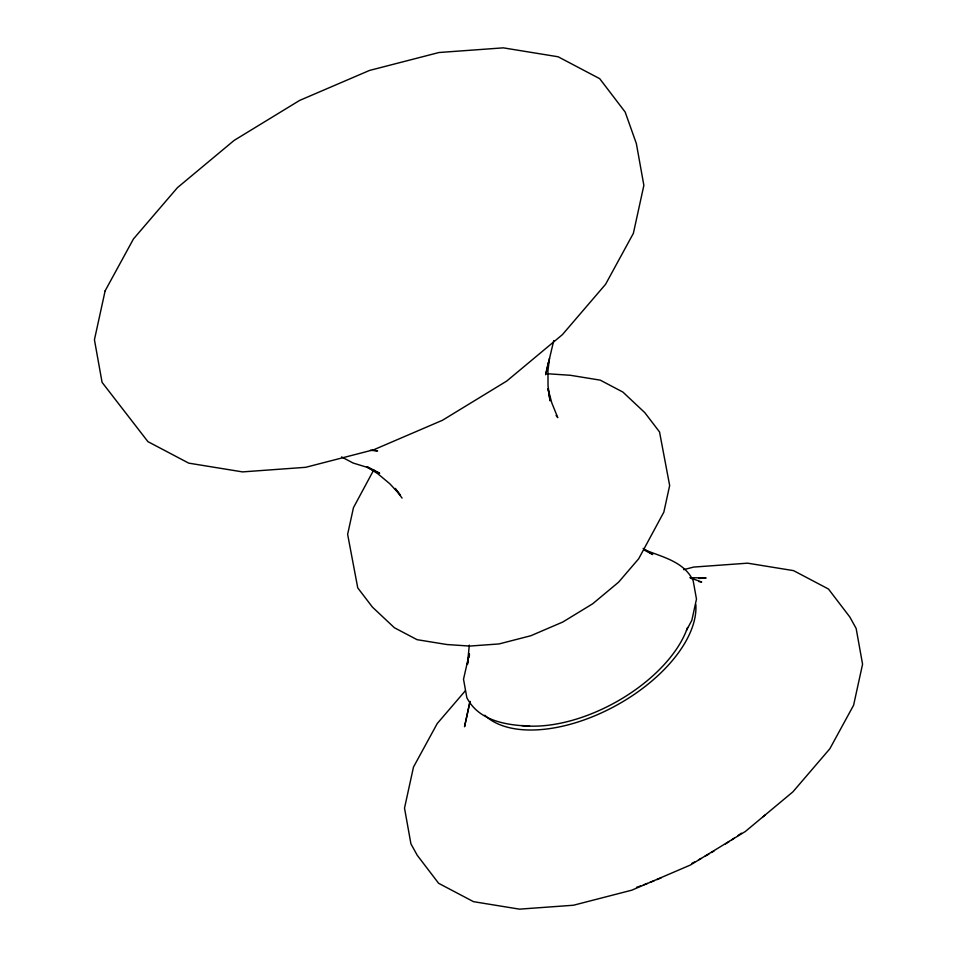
<?xml version="1.0" encoding="UTF-8"?>
<svg xmlns="http://www.w3.org/2000/svg" width="957" height="957" viewBox="0 0 957 957"><rect width="100%" height="100%" fill="white"/><g stroke="black" fill="none" stroke-linecap="round" stroke-linejoin="round"><path stroke-width="1.44" d="M549.521 358.181L547.954 370.538L548.026 385.743L550.084 400.887L548.863 394.128M469.983 701.325L464.54 726.734L470.007 701.732M468.32 660.258L467.411 664.385L469.313 645.138M468.93 657.495L469.528 654.732M548.361 362.332L545.646 374.737L553.756 340.584M469.313 653.739L463.523 679.231L466.837 697.665C478.644 720.788 506.014 725.203 529.544 726.112M686.516 630.304L691.851 620.292L696.481 599.13L693.167 580.696C683.848 561.233 662.124 557.106 644.097 549.593M373.816 469.815L353.456 507.677L347.63 534.317L357.751 587.885L372.452 607.145L394.404 627.744L417.049 639.671L446.907 644.528L469.696 646.071L499.087 643.929L530.836 635.735L562.764 622.038L592.694 603.771L618.593 582.179L638.702 558.732L663.835 512.151L669.661 485.51L659.529 431.942L644.839 412.682L622.887 392.071L600.242 380.144L570.372 375.288L547.595 373.756M465.413 690.679L437.229 723.54L413.484 767.071L404.512 808.103L410.924 843.847L417.24 855.283L438.617 883.299L473.488 901.661L519.484 909.15L573.47 905.238L631.764 890.189L690.392 865.032L745.359 831.477L792.922 791.834L829.839 748.769L853.596 705.237L862.568 664.206L856.156 628.474L849.84 617.026L828.463 589.022L793.592 570.647L747.596 563.171L693.61 567.082L683.657 569.654M698.754 578.471L706.11 577.944L689.877 577.693M370.311 450.316L377.608 450.891L373.29 450.185M698.73 581.533L701.684 582.012L690.822 578.088M643.917 549.88L652.71 554.522L643.116 548.397M367.081 466.621L379.654 473.248L366.722 467.207L353.121 463.032L341.565 456.944M366.974 466.825L377.776 473.715L389.774 483.728L400.433 495.212L395.265 488.441M556.089 415.422L557.775 417.635L551.782 402.849L548.026 388.781M395.241 488.608L402.06 498.107M547.894 388.721L548.385 391.425M695.835 604.573A121.838 65.997 -28.9 0 1 612.241 707.594A121.838 65.997 -28.9 0 1 484.78 715.226M765.038 815.089A233.783 126.647 -28.9 0 1 762.741 816.967M741.412 833.164A233.783 126.647 -28.9 0 1 737.823 835.688M734.186 838.176A233.783 126.647 -28.9 0 1 731.734 839.827M729.258 841.466A233.783 126.647 -28.9 0 1 725.514 843.895M714.066 850.988A233.783 126.647 -28.9 0 1 711.494 852.52M708.91 854.027A233.783 126.647 -28.9 0 1 705.01 856.264M701.098 858.453A233.783 126.647 -28.9 0 1 698.478 859.876M694.555 861.994A233.783 126.647 -28.9 0 1 691.935 863.37M661.06 877.916A233.783 126.647 -28.9 0 1 656.969 879.627M654.229 880.727A233.783 126.647 -28.9 0 1 650.138 882.354M647.399 883.407A233.783 126.647 -28.9 0 1 643.319 884.938M640.604 885.919A233.783 126.647 -28.9 0 1 636.537 887.366M687.545 627.469A116.168 62.923 -28.9 0 1 521.864 725.526M105.126 290.856L94.432 339.759L102.076 382.357L147.928 441.644L188.732 463.14L242.528 471.897L305.678 467.315L373.876 449.706L442.457 420.279L506.755 381.042L562.393 334.651L605.578 284.289L633.367 233.364L643.87 185.371L636.357 143.562L625.16 112.041L599.692 78.665L558.122 56.774L503.31 47.85L438.976 52.515L369.498 70.447L299.625 100.425L234.118 140.416L177.428 187.668L133.43 238.987L105.126 290.856"/></g></svg>
